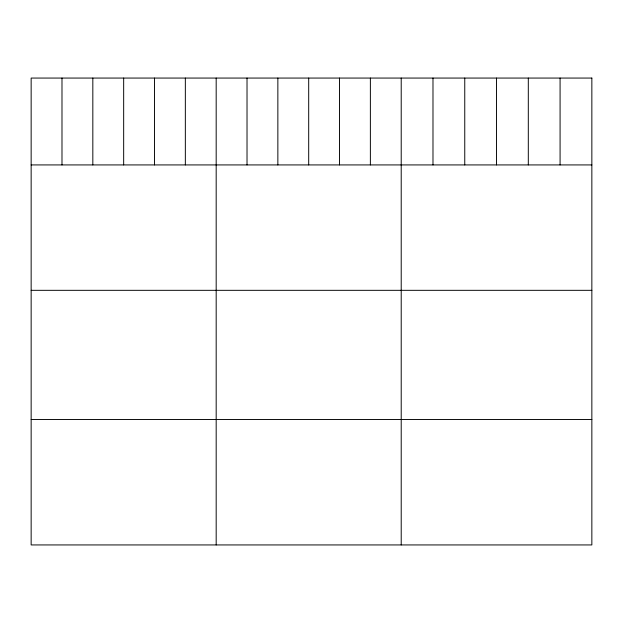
<?xml version="1.0" encoding="UTF-8"?>
<svg xmlns="http://www.w3.org/2000/svg" width="623" height="623" viewBox="0 0 623 623"><rect width="100%" height="100%" fill="white"/><g stroke="black" fill="none" stroke-linecap="round" stroke-linejoin="round"><path stroke-width="0.93" d="M31.15 164.924L591.85 164.924M31.15 290.326L591.85 290.326M31.15 419.528L591.85 419.528M560.077 78.062L560.077 164.924M528.304 78.062L528.304 164.924M496.531 78.062L496.531 164.924M464.758 78.062L464.758 164.924M432.985 78.062L432.985 164.924M401.212 78.062L401.212 544.938M370.374 78.062L370.374 164.924M339.535 78.062L339.535 164.924M308.697 78.062L308.697 164.924M277.858 78.062L277.858 164.924M247.02 78.062L247.02 164.924M216.181 78.062L216.181 544.938M185.343 78.062L185.343 164.924M154.504 78.062L154.504 164.924M123.666 78.062L123.666 164.924M92.827 78.062L92.827 164.924M61.989 78.062L61.989 164.924M591.85 78.062L31.15 78.062L31.15 544.938L591.85 544.938L591.85 78.062"/></g></svg>
